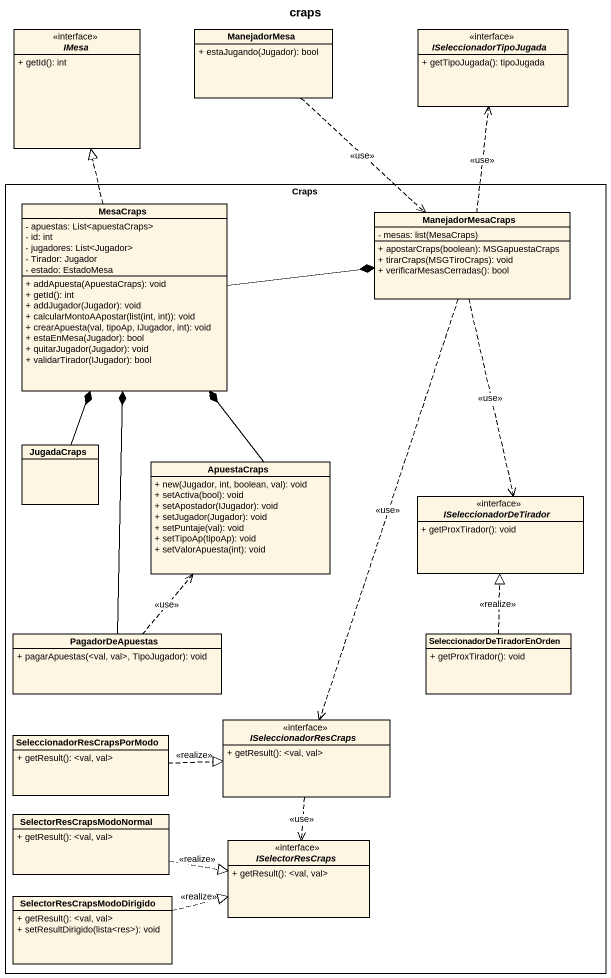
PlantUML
@startuml
title craps
hide circle
hide empty members
skinparam classAttributeIconSize 0
interface IMesa <<interface>> {
  + getId(): int
}
class ManejadorMesa {
  + estaJugando(Jugador): bool
}
interface ISeleccionadorTipoJugada <<interface>> {
  + getTipoJugada(): tipoJugada
}
rectangle Craps {
  class MesaCraps {
    - apuestas: List<apuestaCraps>
    - id: int
    - jugadores: List<Jugador>
    - Tirador: Jugador
    - estado: EstadoMesa
    + addApuesta(ApuestaCraps): void
    + getId(): int
    + addJugador(Jugador): void
    + calcularMontoAApostar(list(int, int)): void
    + crearApuesta(val, tipoAp, IJugador, int): void
    + estaEnMesa(Jugador): bool
    + quitarJugador(Jugador): void
    + validarTirador(IJugador): bool
  }
  class ManejadorMesaCraps {
    {field} - mesas: list(MesaCraps)
    + apostarCraps(boolean): MSGapuestaCraps
    + tirarCraps(MSGTiroCraps): void
    + verificarMesasCerradas(): bool
  }
  class JugadaCraps
  class ApuestaCraps {
    + new(Jugador, int, boolean, val): void
    + setActiva(bool): void
    + setApostador(IJugador): void
    + setJugador(Jugador): void
    + setPuntaje(val): void
    + setTipoAp(tipoAp): void
    + setValorApuesta(int): void
  }
  interface ISeleccionadorDeTirador <<interface>> {
    + getProxTirador(): void
  }
  class PagadorDeApuestas {
    + pagarApuestas(<val, val>, TipoJugador): void
  }
  class "SeleccionadorDeTiradorEnOrden" as SeleccionadorDeTiradorEnOrde {
    + getProxTirador(): void
  }
  interface ISeleccionadorResCraps <<interface>> {
    + getResult(): <val, val>
  }
  class SeleccionadorResCrapsPorModo {
    + getResult(): <val, val>
  }
  class SelectorResCrapsModoNormal {
    + getResult(): <val, val>
  }
  interface ISelectorResCraps <<interface>> {
    + getResult(): <val, val>
  }
  class SelectorResCrapsModoDirigido {
    + getResult(): <val, val>
    + setResultDirigido(lista<res>): void
  }
}
ManejadorMesa ..> ManejadorMesaCraps : <<use>>
MesaCraps .up.|> IMesa
MesaCraps -right-* ManejadorMesaCraps
ManejadorMesaCraps .up.> ISeleccionadorTipoJugada : <<use>>
ManejadorMesaCraps ..> ISeleccionadorDeTirador : <<use>>
ManejadorMesaCraps ..> ISeleccionadorResCraps : <<use>>
JugadaCraps -up-* MesaCraps
ApuestaCraps -up-* MesaCraps
PagadorDeApuestas -up-* MesaCraps
PagadorDeApuestas .up.> ApuestaCraps : <<use>>
SeleccionadorDeTiradorEnOrde .up.|> ISeleccionadorDeTirador : <<realize>>
ISeleccionadorResCraps ..> ISelectorResCraps : <<use>>
SeleccionadorResCrapsPorModo .right.|> ISeleccionadorResCraps : <<realize>>
SelectorResCrapsModoNormal .right.|> ISelectorResCraps : <<realize>>
SelectorResCrapsModoDirigido .right.|> ISelectorResCraps : <<realize>>
@enduml
